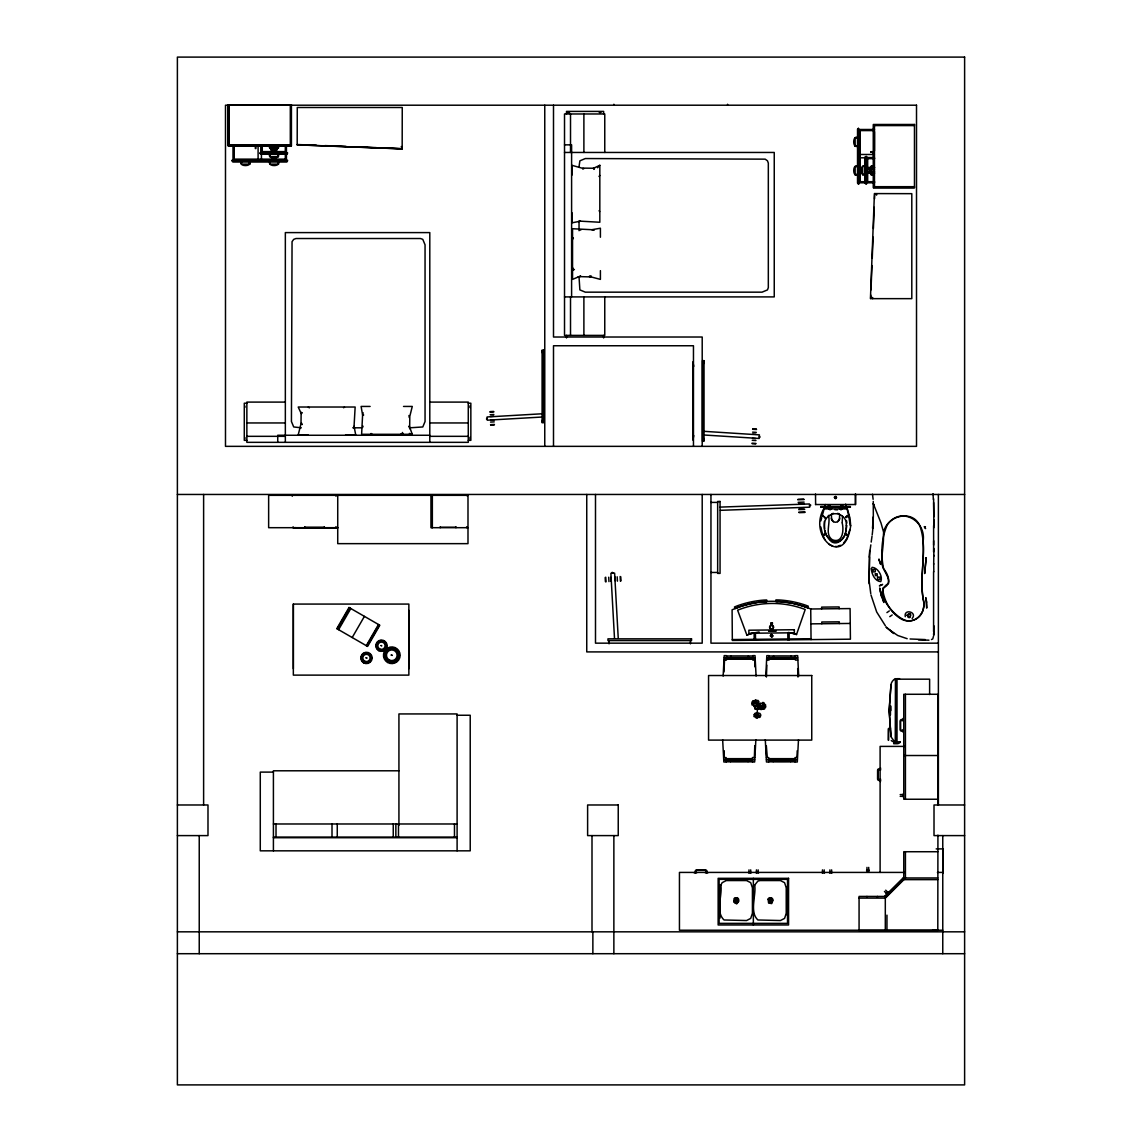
<?xml version="1.0" encoding="UTF-8"?>
<svg xmlns="http://www.w3.org/2000/svg" width="1142" height="1142" viewBox="0 0 1142 1142"><rect width="100%" height="100%" fill="white"/><g stroke="black" fill="none" stroke-linecap="round" stroke-linejoin="round"><path stroke-width="1.5" d="M293.337 668.741L293.337 604.075L408.865 604.075L408.865 675.122L293.337 675.122L293.337 604.075M408.865 668.741L408.865 610.442M888.576 728.667L888.447 740.373L888.447 728.753M889.818 728.753L888.59 728.382M926.262 559.095L925.491 558.124M933.642 540.751L933.585 551.986M933.585 631.569L933.585 571.6M873.33 517.483L873.259 501.409M933.828 635.295L933.913 625.759M933.699 564.191L933.799 555.269M933.799 556.183L933.899 548.46M579.751 276.335L572.542 279.39L572.542 228.728L591.841 229.713L600.407 228.214L600.407 237.236M842.196 522.608L842.511 516.284M231.983 160.808L232.383 161.55A1.47 1.042 -90 0 0 232.825 161.636L286.699 161.636A1.47 1.042 90 0 0 287.142 161.55L287.541 160.251L231.983 160.251L287.541 160.922M869.804 550.587L869.048 580.122L870.761 593.612M758.845 713.55L757.26 712.494L756.589 713.365M869.419 556.982L869.119 583.676M763.227 708.982L760.915 709.582L761.8 707.226L763.327 706.755L764.141 702.944L762.927 702.401L762.256 703.329L763.127 705.456M846.764 525.42L845.965 531.016M890.389 706.099L890.389 715.02M367.424 147.546L402.17 148.888L402.255 107.491L297.277 107.491L297.191 144.863L366.925 147.546M723.971 671.953L724.513 660.076M754.362 757.56L754.791 745.683M766.41 677.035L766.867 665.158M796.988 757.56L797.216 750.779M870.675 298.576L870.804 295.093M871.003 289.882L871.946 265.558M872.26 258.092L873.073 237.065M873.402 228.457L874.215 207.316M874.544 198.822L874.743 193.598M872.616 298.647L911.801 298.647L911.801 193.669L874.415 193.583L870.447 298.562L872.616 298.647L872.659 297.591L870.718 297.52M876.599 195.139L876.656 193.669M890.303 706.17L890.303 714.949M872.574 528.246L873.073 517.083M872.645 528.446L873.073 518.911M824.353 521.38L824.624 528.846M850.262 525.563L848.806 516.341M287.541 153.285L287.113 153.999A1.57 1.113 -90 0 1 286.699 154.113L260.876 154.113A1.57 1.113 -90 0 1 260.462 153.999L260.033 152.728L287.541 152.728L260.033 153.285M723.143 676.078L724.199 655.636L726.426 655.636L726.426 660.076L724.199 660.076M754.662 757.56L752.45 757.56L752.45 761.999L754.662 761.999L755.847 739.788M765.768 676.078L766.824 655.636L769.051 655.636L769.051 660.076L766.824 660.076M797.302 757.56L795.075 757.56L795.075 761.999L797.302 761.999L798.486 739.788M896.984 678.962C894.557 677.477 890.831 682.388 890.946 685.129L889.204 710.567L891.003 736.833L894.443 741.572L900.296 741.943M890.946 685.129L889.104 710.552L890.946 735.99M882.638 588.872C883.994 601.135 891.06 613.582 902.166 619.521A15.131 15.131 0 0 0 906.049 620.677C914.085 622.319 922.151 616.509 923.378 608.458A18.272 18.272 0 0 0 923.764 601.52C917.925 576.553 928.646 549.959 919.724 525.534C911.687 507.576 882.552 517.069 883.465 536.14C883.765 545.334 881.338 554.484 881.967 563.62C882.78 570.6 889.632 576.367 888.59 583.476C871.46 592.113 896.056 619.207 907.405 620.834C917.426 621.819 924.692 612.455 923.907 603.104C919.51 582.663 924.463 561.935 923.121 541.337C926.49 520.309 900.267 505.906 887.377 524.735C881.224 538.096 880.668 554.598 883.594 568.673C888.861 575.154 891.888 584.79 882.952 587.944M409.664 428.693L409.792 416.373L412.276 406.438L403.526 406.438M933.671 633.938L933.813 632.111L933.571 635.109M869.148 556.911L869.733 550.515M760.072 706.099L757.146 706.113L758.174 705.185L756.232 703.615L758.916 701.673L757.945 700.389L756.361 701.188L756.703 702.815M370.122 406.438L361.1 406.438L362.599 415.003L361.614 434.303L412.276 434.303L409.521 426.765M933.485 636.237L932.757 638.92L931.487 639.549M761.8 707.226L762.442 705.385M345.583 434.888L355.719 434.888L354.049 426.323L355.148 407.023L298.205 407.023L301.302 413.69M768.58 899.439L768.966 902.494L771.421 902.994L772.549 900.224L770.793 898.04L768.58 899.439L772.335 901.837M834.559 497.512L835.287 496.556L836.486 497.255M836.201 497.512C833.26 498.626 837.514 495.956 835.159 497.883M836.515 497.512L835.801 498.454L834.688 497.998M837.7 513.315A6.538 6.538 0 0 1 839.627 514.4L839.484 519.196L837.571 521.694M871.203 542.079L871.632 538.896A150.744 150.744 0 0 0 872.017 536.169M757.446 716.262L757.26 718.204L756.118 718.033L756.689 716.277C759.202 716.662 757.032 713.079 759.787 713.336L760.7 714.606L760.058 715.42M870.004 550.658L870.832 544.891M757.403 706.199L757.26 713.921M567.802 112.458L569.544 112.458M599.264 112.458L601.006 112.458M301.145 412.376L301.003 423.796L298.205 434.888L308.04 434.888M702.887 365.883L704.029 361.543M692.994 439.327L693.765 435.602M363.085 412.69L362.599 415.003L363.684 414.989M849.862 529.531L846.807 538.71L843.909 542.65M573.041 268.156L572.542 270.397L574.412 269.469M542.093 421.926L543.021 418.215A2.198 1.442 0 0 0 542.85 418.572M582.834 169.059L583.062 168.117L594.482 168.259M820.87 520.838L821.712 517.74M822.083 516.341L825.295 504.536M825.081 518.654L825.366 517.64M788.365 632.425A80.283 80.283 0 0 1 796.516 634.524L805.224 609.485A92.688 92.688 0 0 0 737.618 610.199L746.854 635.038A80.283 80.283 0 0 1 759.087 631.969M409.307 417.644L408.95 415.517M769.551 902.865L771.378 898.411M845.594 532.686C844.152 538.681 837.486 546.133 831.105 541.451M353.492 427.579L354.049 426.323M895.271 679.975C895.828 676.335 897.798 681.246 895.271 679.176M753.763 704.914L753.763 706.513L756.09 706.27M753.349 701.545L751.85 702.102L752.164 703.586L754.676 702.658M371.079 433.46L370.608 434.303L371.949 433.989M244.888 406.095L244.888 407.337M244.888 437.557L244.888 438.799M337.29 628.928L349.509 607.758M337.818 629.228L350.037 608.058M338.589 629.67L350.808 608.515M352.193 637.536L364.412 616.366M366.282 645.658L378.502 624.503M366.71 645.915L378.93 624.745M367.11 646.144L379.33 624.974M249.898 161.921C251.954 166.789 238.949 166.789 241.019 161.921M278.448 145.919C280.504 150.787 267.499 150.801 269.569 145.919M278.448 154.384C280.504 159.266 267.499 159.266 269.569 154.384M278.577 161.921C280.632 166.789 267.628 166.789 269.683 161.921M756.218 715.178L757.06 714.578C755.262 710.724 753.763 714.764 756.689 716.277M756.261 715.591L754.105 716.619L756.033 717.319M580.55 275.764L579.736 276.906L578.166 276.778M302.23 424.538L301.003 423.796L301.545 423.04M912.13 618.507C917.74 612.069 903.607 608.272 905.263 616.666M598.993 176.468L599.821 175.425M756.018 702.301L754.776 702.715L752.849 700.703L754.734 700.774M597.552 167.76L599.821 165.319L599.821 222.262L580.521 221.163L571.956 222.833L571.956 212.697M228.386 104.821L228.386 145.648L229.214 144.806L290.311 144.806L291.139 145.634L291.139 104.821M914.471 187.531L873.644 187.531L874.472 186.688L874.472 125.591L873.659 124.778L914.471 124.764M886.221 893.729L888.076 891.873M886.72 894.215L888.576 892.359M580.093 276.635L590.485 276.906L591.328 276.064M752.321 703.615L751.921 704.842L753.349 705.328L754.391 703.201M301.645 412.533L301.003 413.061L302.273 412.933M756.232 703.615L755.761 705.999L757.303 706.241M925.248 526.962L924.892 527.761L924.52 526.79M925.605 528.632L924.321 526.633M886.92 612.612L889.318 610.927M889.775 616.651L892.173 614.967M761.486 706.413L759.187 707.769L760.886 708.982M734.363 901.837L738.117 899.439L735.905 898.04L734.163 900.224L735.291 902.994L737.732 902.494L738.117 899.439M469.962 407.566L469.962 405.867M469.962 439.028L469.962 437.329M874.158 128.432L873.758 128.789A1.57 1.113 0 0 0 873.644 129.203L873.359 129.203M874.158 156.483L873.758 156.839A1.57 1.113 0 0 0 873.644 157.253L873.359 157.253M343.542 407.737L344.513 407.209M593.169 168.416L599.821 165.319M579.979 230.199L581.107 229.713M772.078 629.042L773.234 628.129A2.098 2.013 11.1 0 0 773.405 626.673L771.535 625.259L769.694 626.701A2.098 2.013 -12.3 0 0 769.908 628.157L772.078 629.042A1.927 1.927 0 0 0 773.02 625.93A1.927 1.927 0 0 0 769.808 626.387A1.927 1.927 0 0 0 771.578 629.114M738.346 607.301L735.12 608.6L734.463 606.987L737.261 605.845A99.083 99.083 0 0 1 763.513 600.121L766.696 599.978L766.767 601.734L763.655 601.877A97.341 97.341 0 0 0 758.716 602.391M763.356 705.984L765.625 704.885L764.141 703.7M837.885 546.119L840.426 545.319M925.448 526.805L924.635 526.79M865.893 156.425L865.279 156.839A1.57 1.113 0 0 0 865.179 157.253L865.165 183.091A1.57 1.113 0 0 0 865.279 183.505L866.564 183.919L866.564 156.425L866.007 183.919M702.915 435.787L702.915 434.874M771.707 636.836L772.534 636.479L770.964 636.579M761.628 705.57L759.116 704.757L758.716 705.827L759.901 706.927M757.232 706.113L757.26 706.056A132.7 6.238 32.5 0 0 757.06 705.128M763.327 706.755L765.568 707.398L765.797 706.042L764.74 705.856M758.231 715.52L760.772 715.691L759.773 716.948M490.161 411.62L493.587 411.42M489.932 412.148L493.858 411.919M490.189 414.717L493.858 414.503M490.475 416.459L493.744 416.259M542.95 413.732L487.12 416.958L487.277 420.199L543.107 416.973M487.206 418.986L486.478 419.028A2.769 2.769 0 0 1 487.163 418.172M490.646 420.313L493.929 420.128M490.532 422.083L494.215 421.869M490.532 424.667L494.457 424.439M490.803 425.167L494.229 424.967M764.598 601.577L766.753 601.477M798.101 499.254L803.683 499.054M797.73 499.782L804.139 499.554M798.13 502.323L804.125 502.109M798.601 504.05L803.939 503.85M720.159 507.105L809.435 503.965L809.692 507.191L720.402 510.317M809.55 505.178L810.749 505.135A3.654 3.654 0 0 1 809.607 505.977M798.9 507.876L804.239 507.69M798.701 509.618L804.696 509.403M798.701 512.173L805.096 511.944M799.143 512.672L804.739 512.472M858.37 183.919L858.484 128.375L857.728 128.775A1.47 1.042 0 0 0 857.642 129.203L857.642 183.091A1.47 1.042 0 0 0 857.728 183.519L859.041 183.919L858.484 128.375M726.069 761.614A12.862 0.742 0 0 1 730.58 761.671A46.979 2.712 0 0 0 748.039 761.671L752.45 761.614M768.694 761.614A12.862 0.742 0 0 1 773.205 761.671A46.979 2.712 0 0 0 790.678 761.671L795.075 761.614M810.734 609L850.091 608.572L850.419 639.192L732.336 640.448L732.093 609.828A99.083 99.083 0 0 1 810.734 609L811.048 639.606M810.891 623.86L850.248 623.446M770.379 635.737L772.991 635.709M732.322 639.563L811.048 638.735M874.472 125.591L914.471 125.591M857.642 129.203L857.642 183.091M859.041 129.489L874.486 129.489M859.041 130.045L873.916 130.045M860.14 130.588L873.916 130.588M874.472 131.701L874.472 150.872M857.371 137.397C852.489 135.341 852.503 148.346 857.371 146.29M857.371 137.954L855.144 137.954L855.144 146.29M564.519 144.848L571.6 144.848L571.6 296.906M228.386 145.648L291.139 145.648M855.144 145.733L857.371 145.733M278.448 148.146L270.126 148.146L270.126 145.919M261.704 151.615L285.871 151.615M870.732 151.7L873.359 151.7M261.704 152.171L285.871 152.171M870.732 152.257L873.359 152.257M564.519 152.457L774.247 152.457L774.247 296.906L564.519 296.906M873.359 153.371L873.644 153.371A1.57 1.113 0 0 0 873.758 153.785L874.158 154.141M860.14 154.484L874.387 154.484M278.448 156.611L270.126 156.611L270.126 154.384M865.165 157.253L865.165 183.091M866.564 157.539L873.43 157.539M860.14 157.81L874.387 157.81M866.564 158.096L874.558 158.096M867.677 158.638L874.558 158.638M233.653 159.138L285.871 159.138M249.898 164.134L241.576 164.134L241.576 161.921M278.577 164.134L270.24 164.134L270.24 161.921M857.371 166.075C852.489 164.005 852.503 177.01 857.371 174.954M864.894 165.947C860.012 163.891 860.026 176.896 864.894 174.84M873.359 165.947C868.491 163.891 868.491 176.896 873.359 174.84M857.371 166.618L855.144 166.618L855.144 174.954M864.894 166.504L862.667 166.504L862.667 174.84M873.359 166.504L871.146 166.504L871.146 174.84M867.677 167.531L874.658 167.531M867.677 169.202L874.501 169.202M867.677 171.414L874.501 171.414M867.677 173.084L874.658 173.084M855.144 174.398L857.371 174.398M862.667 174.283L864.894 174.283M871.146 174.283L873.359 174.283M860.14 181.692L865.408 181.692M867.677 181.692L874.558 181.692M859.041 182.249L874.558 182.249M859.041 182.806L874.486 182.806M873.359 183.091L873.644 183.091A1.57 1.113 0 0 0 873.758 183.505L874.158 183.848M874.472 186.688L914.471 186.688M285.343 402.098L246.858 402.098L246.858 442.339L468.277 442.339L468.277 402.098L429.792 402.098M246.858 403.212L244.288 403.212L244.288 440.341L246.858 440.341M468.277 403.212L470.847 403.212L470.847 440.341L468.277 440.341M246.858 422.954L285.343 422.954M429.792 422.954L468.277 422.954M301.331 427.807L293.708 426.965L291.438 421.526L292.052 241.661L293.708 239.363L295.992 238.521L420.499 238.521L422.783 239.363L425.052 244.816L425.052 421.526L422.783 426.965L409.835 427.807M352.907 427.807L361.8 427.807M429.792 435.259L277.734 435.259L277.734 442.339M246.858 436.33L285.343 436.33M429.792 436.33L468.277 436.33M177.381 494.457L964.619 494.457M710.795 502.409L717.661 502.409M815.516 504.536L855.544 504.536L855.544 494.029M820.684 506.52L850.433 506.52M820.684 507.219L850.433 507.219M824.553 507.919L826.009 507.919M828.592 507.933L829.677 507.933M830.562 507.962L831.433 507.962M840.512 507.962L839.641 507.962M841.383 507.933L842.482 507.933M844.952 507.919L846.408 507.919M830.562 508.618L828.592 508.647L828.592 507.191M840.512 508.618L842.482 508.647L842.482 507.191M304.757 527.247L324.357 527.247M440.255 527.247L455.929 527.247M337.732 527.69L268.641 527.69L268.641 495.328L467.992 495.328L467.992 543.649L337.732 543.649L337.732 495.328M467.992 527.69L430.948 527.69L430.948 495.328M337.732 527.861L293.123 527.861L293.123 526.819M710.795 572.456L717.661 572.456M938.381 643.16L710.952 643.16L710.952 494.457M938.381 651.911L586.745 651.911L586.745 494.457M724.199 657.849L755.019 657.849M766.824 657.849L797.658 657.849M726.426 658.42L752.806 658.42M769.051 658.42L795.432 658.42M726.426 658.977L752.806 658.977M769.051 658.977L795.432 658.977M755.019 660.076L752.806 660.076L752.806 655.636L755.019 655.636L756.09 676.078M797.658 660.076L795.432 660.076L795.432 655.636L797.658 655.636L798.715 676.078M899.582 678.691L897.012 678.691L897.012 741.943L893.729 742.514L893.729 743.713L897.012 743.713A3.811 3.811 0 0 0 900.324 741.957M895.442 679.019L895.271 741.943M897.012 679.176L929.617 679.176L929.617 694.522M890.717 705.927L890.831 710.552M764.526 707.512C766.068 709.368 761.9 710.367 762.699 707.183M754.905 714.25L753.834 714.606L754.391 716.205M457.1 715.249L470.218 715.249L470.218 850.833L260.276 850.833L260.276 772.106L273.409 772.106M903.065 719.503L901.623 719.503A1.47 1.47 0 0 0 900.196 721.002L900.182 729.652A1.47 1.47 0 0 0 901.623 731.166L903.065 731.151M903.065 719.96L900.61 721.03L900.653 729.924L903.065 730.694M904.635 746.397L880.111 746.397L880.111 872.417M903.765 755.519L937.796 755.519M723.842 757.56L726.069 757.56L726.069 761.999L723.842 761.999L722.658 739.788M766.468 757.56L768.694 757.56L768.694 761.999L766.468 761.999L765.297 739.788M726.069 758.659L752.45 758.659M768.694 758.659L795.075 758.659M726.069 759.202L752.45 759.202M768.694 759.202L795.075 759.202M752.45 759.387L748.039 759.444A46.979 2.712 0 0 1 730.58 759.444A12.862 0.742 0 0 0 726.069 759.387M795.075 759.387L790.678 759.444A46.979 2.712 0 0 1 773.205 759.444A12.862 0.742 0 0 0 768.694 759.387M723.842 759.773L754.662 759.773M766.468 759.773L797.302 759.773M752.45 759.958L748.039 760.015A46.979 2.712 0 0 1 730.58 760.015A12.862 0.742 0 0 0 726.069 759.958M795.075 759.958L790.678 760.015A46.979 2.712 0 0 1 773.205 760.015A12.862 0.742 0 0 0 768.694 759.958M726.069 761.428L752.45 761.428M768.694 761.428L795.075 761.428M880.468 768.794L879.026 768.794A1.47 1.47 0 0 0 877.598 770.293L877.57 778.944A1.47 1.47 0 0 0 879.012 780.457L880.468 780.443M880.468 769.251L878.012 770.308L878.041 779.215L880.468 779.986M398.929 770.793L273.409 770.793L273.409 850.833M900.196 794.575L903.065 794.575M900.196 796.331L903.065 796.331M937.796 799.243L903.765 799.243L903.765 694.279L937.796 694.279L937.925 804.967M177.381 804.982L207.987 804.982L207.987 835.601L177.381 835.601M964.619 804.982L934.013 804.982L934.013 835.601L964.619 835.601M273.423 823.982L457.1 823.982M273.423 837.1L457.1 837.1M273.409 837.714L457.1 837.714M936.183 848.891L943.178 848.891L943.178 873.373M937.796 851.732L903.765 851.732L903.765 877.97L937.796 877.97M866.592 870.261L869.205 870.261M866.592 870.961L869.205 870.961M904.635 872.417L679.447 872.417L679.447 930.23L942.764 930.23M937.425 872.417L942.764 872.417M694.122 872.774L696.748 872.774M705.313 872.774L707.94 872.774M748.595 872.774L751.222 872.774M756.033 872.774L758.645 872.774M822.069 872.774L824.695 872.774M829.506 872.774L832.133 872.774M903.765 879.64L937.796 879.64M859.069 898.097L885.307 898.097L905.42 877.97L905.42 851.732M937.925 835.145L937.796 930.459L859.069 930.459L859.069 896.427L885.307 896.427L885.307 930.459M177.381 931.829L964.619 931.829M177.381 953.698L964.619 953.698M752.806 656.008L748.395 655.965A46.979 2.712 0 0 0 730.937 655.965A12.862 0.742 0 0 1 726.426 656.008M795.432 656.008L791.035 655.965A46.979 2.712 0 0 0 773.562 655.965A12.862 0.742 0 0 1 769.051 656.008M752.806 657.678L748.395 657.621A46.979 2.712 0 0 0 730.937 657.621A12.862 0.742 0 0 1 726.426 657.678M795.432 657.678L791.035 657.621A46.979 2.712 0 0 0 773.562 657.621A12.862 0.742 0 0 1 769.051 657.678M752.806 658.235L748.395 658.192A46.979 2.712 0 0 0 730.937 658.192A12.862 0.742 0 0 1 726.426 658.235M795.432 658.235L791.035 658.192A46.979 2.712 0 0 0 773.562 658.192A12.862 0.742 0 0 1 769.051 658.235M757.631 704.514L759.03 704.257L758.374 702.316M409.221 427.094L408.65 426.309M775.846 630.912L771.635 630.841A80.283 80.283 0 0 0 768.837 630.926M925.291 639.577L910.074 638.978M775.903 601.391L778.059 601.434M918.496 639.934L928.946 640.177M401.199 146.633L402.255 146.661M297.205 144.534L316.391 145.277M324.928 145.605L346.026 146.419M354.691 146.747L366.939 147.218M367.424 147.275L376.303 147.618M383.07 147.875L402.184 148.603M297.191 144.791L402.184 148.831M752.878 428.721L756.332 428.935M752.607 429.278L756.561 429.52M752.607 432.147L756.304 432.375M752.721 434.103L756.018 434.303M759.302 437.115L760.044 437.172A3.041 3.041 0 0 0 759.344 436.215M752.535 438.385L755.833 438.599M752.25 440.327L755.961 440.555M752.007 443.167L755.961 443.424M752.235 443.767L755.676 443.981M932.614 930.13L937.796 930.459M834.731 509.646L837.514 509.846M835.516 546.418L836.615 546.518M907.176 638.692L897.726 635.48L889.918 630.184M591.841 229.713L594.168 230.199M401.042 433.803L403.283 434.303L402.355 432.447M301.003 423.796L301.945 424.01M589.215 276.421L600.407 279.39L600.407 270.64M409.393 433.432L412.276 434.303M804.439 606.602L807.679 607.844L808.308 606.202L805.481 605.132A99.083 99.083 0 0 0 779.115 599.964L775.932 599.893L775.889 601.634L779.015 601.706A97.341 97.341 0 0 1 792.134 603.361M757.974 716.048L759.787 717.362L757.546 717.433M579.265 220.606L580.521 221.163M829.035 544.32L832.732 546.176M573.384 238.193L572.542 237.722L572.856 239.063M892.701 741.572L891.245 740.544M583.805 168.659L571.956 165.319L571.956 175.154M833.46 521.694L831.547 519.196L831.419 514.4A6.538 6.538 0 0 1 833.346 513.315M925.12 527.447L924.777 526.633M308.326 407.023L309.354 407.865M886.221 627.086L893.801 633.268M886.206 627.329L893.801 633.553M702.887 436.044L704.029 440.384M762.285 703.586L760.072 703.144L760.215 704.628M830.263 540.609L826.394 535.213M885.707 890.189L887.734 892.216M884.465 891.417L886.492 893.458M873.159 503.722L874.201 504.864M873.444 504.036L880.982 522.936L883.965 533.428M885.393 625.802L876.671 611.969L870.989 594.996M594.325 168.759L593.797 168.117L593.926 169.387M823.196 536.654L824.924 539.609M756.946 700.517L755.362 699.689L755.148 702.259M599.107 210.642L599.636 211.627M362.599 425.738L363.085 426.865M770.422 636.008C774.818 638.92 771.25 631.697 770.507 635.666M735.334 898.411L737.161 902.865M590.043 275.807L590.485 276.906M881.496 596.167L883.865 602.491L879.683 588.03L881.496 596.167L880.296 591.485M879.069 559.923L880.639 564.291L878.94 559.038L879.354 560.779M824.867 530.573L825.88 533.657M822.754 535.327L820.841 527.019M542.85 354.248L543.021 354.605A2.198 1.442 0 0 1 542.85 354.248L542.093 350.894M845.665 504.136L849.391 517.74M692.994 362.599L693.765 366.311M846.436 520.509L846.879 523.093M933.014 493.658L933.357 499.354M872.474 494.258L873.13 499.311M828.435 515.37C830.919 523.364 824.367 534.27 832.332 539.766C842.81 543.849 844.024 530.031 842.196 523.007M620.763 576.767L620.991 580.864M620.149 576.496L620.406 581.192M617.194 576.796L617.437 581.178M615.195 577.124L615.41 581.035M618.236 638.092L614.61 573.127L610.884 573.313L614.496 638.278M612.283 573.241L612.226 572.356A3.226 3.226 0 0 1 613.211 573.184M610.742 577.352L610.97 581.264M608.715 577.21L608.957 581.606M605.745 577.21L606.002 581.892M605.174 577.538L605.403 581.621M797.673 668.555L797.987 677.035M766.325 745.683L766.782 757.56L766.253 745.683M754.719 660.076L754.948 666.857M723.885 750.779L724.156 757.56L723.814 750.779M933.699 563.72L933.842 571.728M933.614 498.854L933.799 516.841M839.156 608.7L839.142 606.944L821.64 607.13L821.669 608.886M839.313 623.561L839.299 621.819L821.797 622.005L821.826 623.746M789.108 632.839L789.193 639.834M787.794 632.854L787.88 639.848M755.433 633.196L755.519 640.191M754.12 633.21L754.205 640.205M933.642 502.608L933.871 525.263M933.799 519.738L933.856 527.747M933.614 525.634L933.642 545.091M942.764 835.601L942.764 953.698M938.381 494.457L938.381 804.982M905.42 694.279L905.42 799.243M903.065 718.432L903.065 721.059M903.065 729.624L903.065 732.25M903.065 794.09L903.065 796.716M896.142 679.975L896.142 741.144M886.963 915.142L886.963 930.459M880.468 767.724L880.468 770.35M880.468 778.915L880.468 781.542M877.441 896.427L877.441 897.298M873.644 124.764L873.644 187.531M868.719 867.392L868.719 870.261M867.677 158.096L867.677 182.249M866.964 867.392L866.964 870.261M866.935 896.427L866.935 897.298M860.14 130.045L860.14 182.249M859.598 130.045L859.598 182.249M855.444 494.029L855.444 504.536M842.853 507.191L842.853 505.835L841.026 505.835L841.026 507.191M841.383 507.191L841.383 509.66L840.512 509.66L840.512 506.92L839.641 506.92L839.641 508.633M831.633 869.89L831.633 872.774M831.433 508.633L831.433 506.92L830.562 506.92L830.562 509.66L829.677 509.66L829.677 507.191M830.048 507.191L830.048 505.835L828.221 505.835L828.221 507.191M829.891 869.89L829.891 872.774M824.196 869.89L824.196 872.774M822.454 869.89L822.454 872.774M815.516 494.029L815.616 504.536M791.035 655.965L791.035 658.192M795.075 758.845A12.633 0.728 0 0 0 790.678 758.888L790.678 761.671M786.695 886.734L786.695 914.642M773.562 655.965L773.562 658.192M768.694 758.845A13.247 0.771 0 0 1 773.205 758.888L773.205 761.671M759.43 704.514L759.43 709.068L754.876 709.068L754.876 706.027M758.945 704.999L758.945 708.582L755.362 708.582L755.362 706.199M758.16 869.89L758.16 872.774M756.418 869.89L756.418 872.774M753.349 878.326L753.349 924.977M750.722 869.89L750.722 872.774M748.981 869.89L748.981 872.774M748.395 655.965L748.395 658.192M752.45 758.845A12.633 0.728 0 0 0 748.039 758.888L748.039 761.671M730.937 655.965L730.937 658.192M726.069 758.845A13.247 0.771 0 0 1 730.58 758.888L730.58 761.671M727.582 104.25L727.582 105.207M720.031 884.993L720.031 918.139M706.869 871.317L706.869 872.774M706.413 872.774L705.342 870.318L696.449 870.347L695.678 872.774M702.202 446.351L702.202 337.018L553.499 337.018L553.499 105.207M702.202 494.457L702.202 643.16L595.496 643.16L595.496 494.457M695.221 872.774L695.221 871.317A1.47 1.47 0 0 1 696.72 869.904L705.371 869.876A1.47 1.47 0 0 1 706.884 871.317M693.465 446.351L693.465 345.755L553.499 345.755L553.499 446.351M692.994 361.7L692.994 440.227M690.439 640.591L690.439 643.831M613.868 104.25L613.868 105.207M613.868 835.601L613.868 953.698M609.057 640.591L609.057 643.831M604.76 152.457L604.76 113.972L564.519 113.972L564.519 335.391L604.76 335.391L604.76 296.906M603.633 113.972L603.633 111.402L566.503 111.402L566.503 113.972M603.633 335.391L603.633 337.961M592.869 931.829L592.869 953.698M591.999 835.601L591.999 931.829M583.89 113.972L583.89 152.457M583.89 296.906L583.89 335.391M579.037 166.661L579.879 160.822L585.318 158.552L765.183 159.152L767.481 160.822L768.323 163.106L768.323 287.613L767.481 289.897L762.042 292.166L585.318 292.166L579.879 289.897L579.037 276.935M579.037 221.805L579.037 230.698M570.515 113.972L570.515 152.457M570.515 296.906L570.515 335.391M566.503 335.391L566.503 337.961M544.763 105.207L544.763 446.351M467.335 495.328L467.335 496.199M466.635 526.819L466.635 527.69M457.1 850.833L457.1 713.936L398.929 713.936L398.929 825.381M455.929 526.819L455.929 527.69M454.473 823.982L454.473 837.1M440.255 526.819L440.255 527.69M432.347 495.328L432.347 527.69M431.89 526.633L431.89 527.69M429.792 442.339L429.792 232.597L285.343 232.597L285.343 442.339M398.487 823.982L398.487 837.1M395.86 823.982L395.86 837.1M393.248 823.982L393.248 837.1M337.261 823.982L337.261 837.1M335.991 495.328L335.991 496.199M335.991 526.633L335.991 527.69M332.008 823.982L332.008 837.1M324.357 526.819L324.357 527.69M304.757 526.819L304.757 527.69M296.049 527.69L294.493 527.69M292.252 495.328L292.252 496.199M290.311 104.821L290.311 144.806M286.699 154.113L260.876 154.113M286.428 144.791L286.428 160.251M285.871 145.077L285.871 152.728M285.871 153.87L285.871 160.251M285.314 146.447L285.314 151.615M285.314 153.87L285.314 159.138M277.906 145.919L277.906 148.146M277.906 154.384L277.906 156.611M278.02 161.921L278.02 164.134M276.707 146.376L276.707 151.615M276.021 823.982L276.021 837.1M275.036 144.791L275.036 151.615M272.81 144.777L272.81 151.615M271.154 146.376L271.154 151.615M262.26 146.447L262.26 151.615M261.704 145.077L261.704 152.728M261.432 144.906L261.432 159.138M261.147 145.862L261.147 152.728M258.092 144.906L258.092 159.138M255.879 145.919L255.879 148.546M255.323 145.919L255.323 148.546M249.341 161.921L249.341 164.134M234.21 145.362L234.21 159.138M233.653 145.362L233.653 160.251M233.096 144.791L233.096 160.251M232.825 161.636L286.699 161.636A1.47 1.042 -90 0 0 287.142 161.55M229.214 104.821L229.214 144.806M203.619 494.457L203.619 804.982M199.236 835.601L199.236 953.698M746.854 635.038A36.929 15.16 -0.6 0 1 749.166 634.224M750.38 633.839A36.929 15.16 -0.6 0 1 752.906 633.139M768.623 630.926A36.929 15.16 -0.6 0 1 776.175 630.912M790.407 632.739A36.929 15.16 -0.6 0 1 796.516 634.524M793.761 603.69A97.341 97.341 0 0 1 804.91 606.787M737.86 607.487A97.341 97.341 0 0 1 757.075 602.619M873.145 523.821A150.744 150.744 0 0 1 872.202 534.813M839.627 518.14A4.111 4.111 0 0 1 835.516 522.237A4.111 4.111 0 0 1 831.419 518.14M748.039 758.888A48.464 2.798 0 0 1 730.58 758.888M742.229 761.143A46.979 2.712 0 0 1 736.39 761.143M726.426 658.791A13.247 0.771 0 0 0 730.937 658.748A48.464 2.798 0 0 1 748.395 658.748A12.633 0.728 0 0 0 752.806 658.791M769.051 658.791A13.247 0.771 0 0 0 773.562 658.748A48.464 2.798 0 0 1 791.035 658.748A12.633 0.728 0 0 0 795.432 658.791M790.678 758.888A48.464 2.798 0 0 1 773.205 758.888M784.868 761.143A46.979 2.712 0 0 1 779.015 761.143M703.144 436.358A2.37 1.642 0 0 1 703.258 436.658M703.258 365.254A2.37 1.642 0 0 1 703.144 365.568M871.346 568.816C871.56 573.969 875.086 581.421 880.768 581.621C883.194 576.453 877.87 567.603 872.16 567.331L871.346 568.816M846.322 525.491C846.65 551.258 820.327 543.549 824.767 521.537A11.192 11.192 0 0 1 846.136 521.537L846.322 525.491M850.69 525.677C844.78 569.13 807.779 536.868 823.668 508.904L847.393 508.904L850.005 518.211L850.69 525.677M823.154 535.398C824.724 537.439 826.037 530.545 823.182 535.284M926.133 557.953L924.677 573.455L926.133 557.953M703.158 431.276L703.101 434.945L759.23 438.471L759.387 434.874L703.158 431.276M907.176 615.167C910.231 622.918 912.958 609.186 907.176 615.167M770.921 623.489L771.564 624.289L772.406 623.618A1.499 1.399 -0.6 0 0 772.392 622.833L770.893 622.875A1.499 1.399 -0.6 0 0 770.907 623.675L772.22 623.418L770.921 623.489M768.095 899.125L768.58 902.979L771.664 903.593L773.077 900.124L772.335 898.297L769.265 897.683L768.095 899.125M366.082 657.835L366.825 658.035L366.082 657.835M381.085 645.615L381.813 645.815L381.128 645.53M391.263 655.123L392.334 655.408L391.306 654.98M823.011 515.856L824.981 517.512L823.011 515.856M834.431 497.213C835.844 501.623 837.857 494.101 834.431 497.213M845.779 517.083C847.221 519.239 849.106 512.415 845.779 517.083M845.779 533.985L847.735 535.641L845.779 533.985M907.433 615.124C909.703 622.204 912.929 610.128 907.433 615.124M720.873 885.05C722.543 895.799 715.106 911.444 724.028 919.981L746.582 920.538L750.708 918.396L752.421 913.243L752.421 887.848L750.708 882.68L746.582 880.553L726.269 880.553L722.144 882.68L720.873 885.05M754.719 885.05C756.389 895.799 748.952 911.444 757.888 919.981L780.443 920.538L784.568 918.396L786.281 913.243L786.281 887.848L784.568 882.68L780.443 880.553L760.115 880.553L757.888 881.096L754.719 885.05M771.335 634.609L771.293 634.809A2.027 2.027 0 0 0 771.307 635.48L771.978 635.48A2.027 2.027 0 0 0 771.978 634.809L771.407 634.452M734.363 898.297L733.878 902.151L736.661 903.907L738.86 901.152L738.603 899.125L737.447 897.683L734.363 898.297M872.873 569.558L872.916 571.899L875.272 571.871L875.229 569.515L872.873 569.558M875.343 573.812L875.386 575.654L877.227 575.625L877.199 573.784L875.343 573.812M877.556 577.138L877.598 579.494L879.94 579.451L879.911 577.11L877.556 577.138M770.907 625.031L772.477 625.188L770.907 625.031M349.024 607.487L336.804 628.642L367.596 646.415L379.815 625.259L349.024 607.487M903.422 877.627L884.807 896.113L885.978 897.298L904.592 878.798L903.422 877.627M880.268 585.389L879.397 585.889L882.623 584.418L880.268 585.389M794.332 629.727L748.852 630.213L748.881 633.268L794.361 632.782L794.332 629.727M964.619 57.1L177.381 57.1L177.381 1084.9L964.619 1084.9L964.619 57.1M291.424 104.821L228.1 104.821L228.1 145.919L291.424 145.919L291.424 104.821M916.512 105.207L225.488 105.207L225.488 446.351L916.512 446.351L916.512 105.207M914.471 124.478L873.359 124.478L873.359 187.802L914.471 187.802L914.471 124.478M543.563 350.08L542.093 350.08L542.093 422.74L543.563 422.74L543.563 350.08M704.029 360.644L702.544 360.644L702.544 441.283L704.029 441.283L704.029 360.644M720.06 501.466L717.661 501.466L717.661 573.398L720.06 573.398L720.06 501.466M691.524 638.835L607.958 638.835L607.958 640.591L691.524 640.591L691.524 638.835M811.748 675.522L708.568 675.522L708.568 740.102L811.748 740.102L811.748 675.522M618.236 804.982L587.616 804.982L587.616 835.601L618.236 835.601L618.236 804.982M788.565 878.326L718.147 878.326L718.147 924.977L788.565 924.977L788.565 878.326M787.523 879.369L719.117 879.369L719.117 923.364L787.523 923.364L787.523 879.369M890.389 728.439L890.103 727.468L890.389 728.439M926.662 602.062L925.805 597.637L926.733 608.115L926.662 602.062M378.587 650.612A5.681 5.681 0 0 0 387.124 645.744A5.681 5.681 0 0 0 378.644 640.776A5.681 5.681 0 0 0 378.587 650.612M378.844 650.169A5.168 5.168 0 0 0 386.61 645.744A5.168 5.168 0 0 0 378.887 641.233A5.168 5.168 0 0 0 378.844 650.169M379.615 648.856A3.64 3.64 0 0 0 385.097 645.73A3.64 3.64 0 0 0 379.644 642.546A3.64 3.64 0 0 0 379.615 648.856M379.158 649.627A4.539 4.539 0 0 0 385.982 645.73A4.539 4.539 0 0 0 379.201 641.775A4.539 4.539 0 0 0 379.158 649.627M363.584 662.831A5.681 5.681 0 0 0 372.135 657.963A5.681 5.681 0 0 0 363.641 652.996A5.681 5.681 0 0 0 363.584 662.831M363.855 662.389A5.168 5.168 0 0 0 371.621 657.963A5.168 5.168 0 0 0 363.898 653.452A5.168 5.168 0 0 0 363.855 662.389M364.612 661.075A3.64 3.64 0 0 0 370.094 657.949A3.64 3.64 0 0 0 364.655 654.766A3.64 3.64 0 0 0 364.612 661.075M364.17 661.846A4.539 4.539 0 0 0 370.993 657.949A4.539 4.539 0 0 0 364.212 653.995A4.539 4.539 0 0 0 364.17 661.846M387.581 662.46A8.351 8.351 0 0 0 400.143 655.308A8.351 8.351 0 0 0 387.666 648.014A8.351 8.351 0 0 0 387.581 662.46M387.966 661.818A7.594 7.594 0 0 0 399.386 655.308A7.594 7.594 0 0 0 388.037 648.67A7.594 7.594 0 0 0 387.966 661.818M389.094 659.89A5.353 5.353 0 0 0 397.145 655.294A5.353 5.353 0 0 0 389.137 650.612A5.353 5.353 0 0 0 389.094 659.89M388.437 661.018A6.666 6.666 0 0 0 398.458 655.294A6.666 6.666 0 0 0 388.494 649.47A6.666 6.666 0 0 0 388.437 661.018"/></g></svg>
